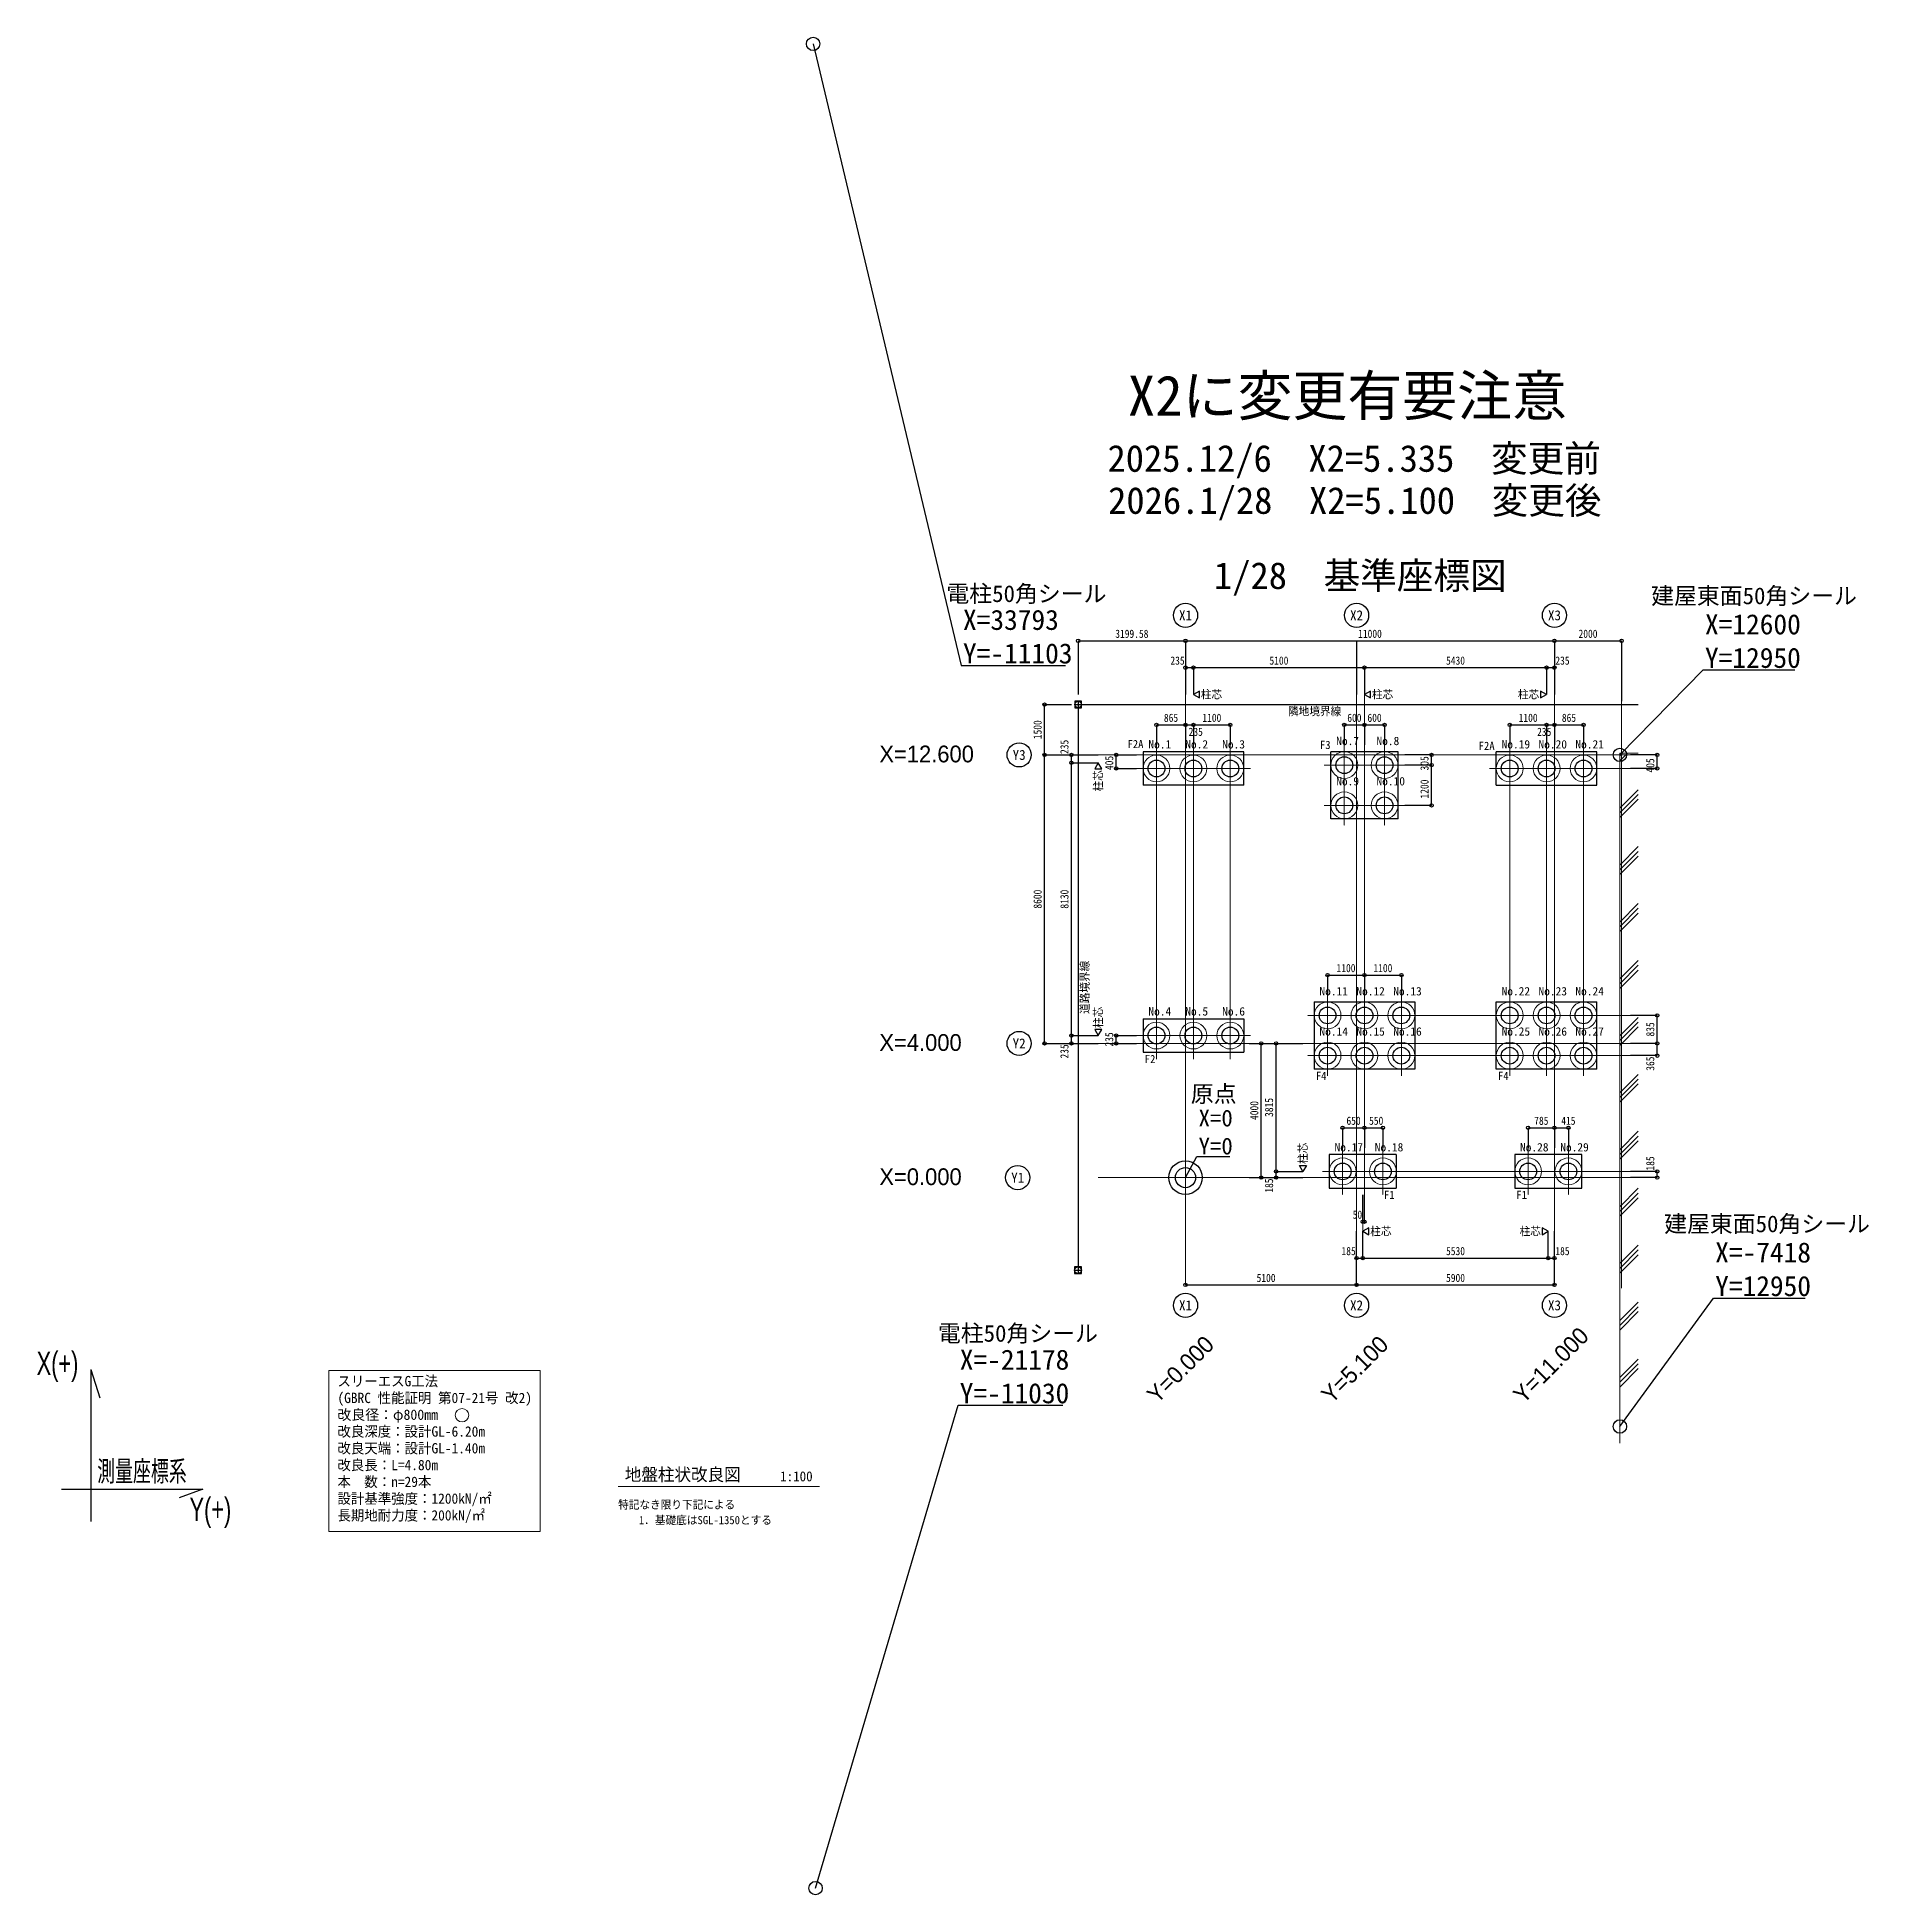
# Model space of a CAD drawing. Header units: millimetres. Extents: x -34236 to 20373, y -21378 to 33993.
import ezdxf
from ezdxf.enums import TextEntityAlignment as Align

# ---------------------------------------------------------------- set-up
doc = ezdxf.new("R2010")
doc.units = ezdxf.units.MM
doc.linetypes.add('CENTER', pattern=[12, 5, -0.8, 0.4, -0.8, 5])
for name, color, linetype in [('001', 1, 'Continuous'), ('002', 2, 'Continuous'), ('003', 3, 'Continuous'), ('004', 4, 'Continuous'), ('005', 5, 'Continuous'), ('1206基準点', 4, 'Continuous'), ('TL_杭頭精度', 3, 'Continuous'), ('杭芯拾い出し', 1, 'Continuous')]:
    doc.layers.add(name, color=color, linetype=linetype)
for name, color, linetype, lineweight in [('011', 7, 'Continuous', 9), ('016', 7, 'Continuous', 9), ('017', 7, 'Continuous', 9), ('018', 7, 'Continuous', 9), ('020', 7, 'Continuous', 9), ('042', 7, 'Continuous', 9), ('043', 7, 'Continuous', 9), ('087', 7, 'Continuous', 9), ('091', 7, 'Continuous', 9), ('191', 7, 'Continuous', 9), ('201', 7, 'Continuous', 9)]:
    doc.layers.add(name, color=color, linetype=linetype, lineweight=lineweight)
doc.styles.add('kawamura', font='extslim2.shx', dxfattribs={"width": 0.7, "bigfont": 'extfont2.shx'})
doc.styles.add('M-pro', font='HGRSMP.TTF')
doc.styles.add('MSゴシック', font='')
doc.styles.add('P11a', font='', dxfattribs={"width": 0.85})
doc.styles.add('P9', font='', dxfattribs={"width": 0.85})
doc.styles.add('P9(寸法)', font='', dxfattribs={"width": 0.85})
doc.styles.add('ＭＳ ゴシック', font='', dxfattribs={"width": 0.85})
doc.styles.get('MSゴシック').set_extended_font_data('MS Gothic')
doc.styles.get('P11a').set_extended_font_data('MS Gothic')
doc.styles.get('P9').set_extended_font_data('MS Gothic')
doc.styles.get('P9(寸法)').set_extended_font_data('MS Gothic')
doc.styles.get('ＭＳ ゴシック').set_extended_font_data('MS Gothic')
doc.dimstyles.new('DIM-A', dxfattribs={"dimscale": 50, "dimtxt": 2.5, "dimasz": 1, "dimexe": 0, "dimexo": 1, "dimgap": 1, "dimtad": 2, "dimdec": 0, "dimdsep": 46, "dimtxsty": 'MSゴシック', "dimblk": 'DOT', "dimcen": 0, "dimclrd": 256, "dimclre": 256, "dimclrt": 256, "dimaunit": 1, "dimadec": 3, "dimazin": 0, "dimtfac": 1, "dimtdec": 0, "dimtix": 1, "dimtmove": 2, "dimatfit": 3, "dimfxl": 1, "dimtolj": 1, "dimtzin": 0, "dimarcsym": 0})

# ---------------------------------------------------------------- blocks, each defined once
blk = doc.blocks.new('_Dot')
at = {"color": 0, "linetype": 'ByBlock', "lineweight": -2}
blk.add_line((-0.5, 0), (-1, 0), dxfattribs=at)
at = {"color": 0, "linetype": 'ByBlock', "const_width": 0.5}
blk.add_lwpolyline([(-0.25, 0, 1), (0.25, 0, 1)], format="xyb", close=True, dxfattribs=at)

msp = doc.modelspace()

# ---------------------------------------------------------------- linework, layer by layer
at = {"color": 0}
for radius in [500, 300]:
    msp.add_circle((0, 0), radius, dxfattribs=at)
at = {"layer": '001', "linetype": 'CENTER', "lineweight": 18}
for p, q in [((0, -3200), (0, 14400)), ((5100, 14400), (5100, -3200)), ((11000, 14400), (11000, -1600)), ((13000, -3300), (13000, 14200)), ((-2600, 12600), (13265, 12600)), ((13000, 12600), (13500, 12600)), ((-2600, 4000), (13265, 4000)), ((-2600, 0), (13265, 0))]:
    msp.add_line(p, q, dxfattribs=at)
at = {"layer": '001', "color": 8, "linetype": 'CENTER', "lineweight": 18}
msp.add_line((5335, 14400), (5335, -515), dxfattribs=at)
at = {"layer": '002', "color": 8, "linetype": 'CENTER', "lineweight": 9}
for p, q in [((-865, 12895), (-865, 3535)), ((235, 12895), (235, 3535)), ((1335, 12895), (1335, 3535)), ((4735, 10495), (4735, 12895)), ((5935, 10495), (5935, 12895)), ((9665, 12895), (9665, 3035)), ((10765, 12895), (10765, 3035)), ((11865, 12895), (11865, 3035)), ((-1465, 12195), (1935, 12195)), ((6535, 12295), (4135, 12295)), ((9065, 12195), (13265, 12195)), ((6535, 11095), (4135, 11095)), ((4235, 3035), (4235, 5435)), ((6435, 3035), (6435, 5435)), ((13265, 4835), (3635, 4835)), ((-1465, 4235), (1935, 4235)), ((13265, 3635), (3635, 3635)), ((4685, -515), (4685, 885)), ((5885, -515), (5885, 885)), ((10215, -515), (10215, 885)), ((11415, -515), (11415, 885)), ((4085, 185), (13265, 185)), ((5285, -1315), (5285, -1600))]:
    msp.add_line(p, q, dxfattribs=at)
at = {"layer": '003', "color": 8, "linetype": 'Continuous', "lineweight": 30}
for p, q in [((-3100, 14200), (-3300, 14200)), ((-3300, 14200), (-3300, 14000)), ((-3300, 14100), (-3100, 14100)), ((-3300, 14000), (-3100, 14000)), ((-3200, 14200), (-3200, 14000)), ((-3100, 14000), (-3100, 14200)), ((-3105, -2656), (-3305, -2656)), ((-3305, -2656), (-3305, -2856)), ((-3305, -2756), (-3105, -2756)), ((-3205, -2656), (-3205, -2856)), ((-3105, -2856), (-3105, -2656)), ((-3305, -2856), (-3105, -2856))]:
    msp.add_line(p, q, dxfattribs=at)
at = {"layer": '003', "color": 8, "linetype": 'CENTER', "lineweight": 30}
for p, q in [((-3200, 14000), (-3205, -2656)), ((-3100, 14100), (13500, 14100))]:
    msp.add_line(p, q, dxfattribs=at)
at = {"layer": '003', "color": 0, "linetype": 'Continuous', "lineweight": 30}
for centre in [(-3200, 14100), (-3205, -2756)]:
    msp.add_circle(centre, 100, dxfattribs=at)
at = {"layer": '004', "color": 8, "linetype": 'Continuous', "lineweight": 30}
for points in [[(415, 14504), (235, 14400), (415, 14296)], [(5515, 14504), (5335, 14400), (5515, 14296)], [(10585, 14504), (10585, 14296), (10765, 14400)], [(-2704, 12185), (-2496, 12185), (-2600, 12365)], [(-2704, 4415), (-2600, 4235), (-2496, 4415)], [(3604, 365), (3500, 185), (3396, 365)], [(5465, -1496), (5285, -1600), (5465, -1704)], [(10635, -1496), (10635, -1704), (10815, -1600)]]:
    msp.add_lwpolyline(points, close=True, dxfattribs=at)
at = {"layer": '016', "color": 0, "linetype": 'Continuous'}
msp.add_line((-16916, -9208), (-10916, -9208), dxfattribs=at)
at = {"layer": '017', "color": 0, "linetype": 'Continuous', "lineweight": 30}
for centre in [(0, 16760), (5100, 16760), (11000, 16760), (-4960, 12600), (-4960, 4000), (-5003, 0), (0, -3807), (5100, -3807), (11000, -3807)]:
    msp.add_circle(centre, 360, dxfattribs=at)
at = {"layer": '018', "color": 8, "linetype": 'Continuous', "lineweight": 30}
for centre in [(-3200, 16000), (0, 16000), (11000, 16000), (13000, 16000), (0, 15200), (235, 15200), (5335, 15200), (10765, 15200), (11000, 15200), (-4200, 14100), (-865, 13495), (0, 13495), (235, 13495), (1335, 13495), (4735, 13495), (5335, 13495), (5935, 13495), (9665, 13495), (10765, 13495), (11000, 13495), (11865, 13495), (-4200, 12600), (-3400, 12600), (-3400, 12365), (-2065, 12600), (-2065, 12195), (7335, 12600), (7335, 12295), (14065, 12600), (14065, 12195), (7335, 11095), (4235, 6035), (5335, 6035), (6435, 6035), (14065, 4835), (-4200, 4000), (-3400, 4235), (-3400, 4000), (-2065, 4235), (-2065, 4000), (2260, 4000), (2700, 4000), (14065, 4000), (14065, 3635), (4685, 1485), (5335, 1485), (5885, 1485), (10215, 1485), (11000, 1485), (11415, 1485), (2260, 0), (2700, 185), (2700, 0), (14065, 185), (14065, 0), (5285, -1315), (5335, -1315), (5100, -2400), (5285, -2400), (10815, -2400), (11000, -2400), (0, -3200), (5100, -3200), (11000, -3200)]:
    msp.add_circle(centre, 50, dxfattribs=at)
at = {"layer": '020', "color": 8, "linetype": 'Continuous', "lineweight": 30}
for p, q in [((-3200, 16000), (-3200, 14400)), ((-3200, 16000), (0, 16000)), ((0, 16000), (11000, 16000)), ((11000, 16000), (13000, 16000)), ((13000, 16000), (13000, 14200)), ((0, 15200), (235, 15200)), ((235, 15200), (235, 14400)), ((235, 15200), (5335, 15200)), ((5335, 15200), (5335, 14400)), ((5335, 15200), (10765, 15200)), ((10765, 15200), (10765, 14400)), ((10765, 15200), (11000, 15200)), ((-4200, 14100), (-3400, 14100)), ((-4200, 12600), (-4200, 14100)), ((-865, 13495), (-865, 12895)), ((-865, 13495), (0, 13495)), ((0, 13495), (0, 12895)), ((0, 13495), (235, 13495)), ((235, 13495), (235, 12895)), ((235, 13495), (1335, 13495)), ((1335, 13495), (1335, 12895)), ((4735, 13495), (4735, 12895)), ((4735, 13495), (5335, 13495)), ((5335, 13495), (5335, 12895)), ((5335, 13495), (5935, 13495)), ((5935, 13495), (5935, 12895)), ((9665, 13495), (9665, 12895)), ((9665, 13495), (10765, 13495)), ((10765, 13495), (10765, 12895)), ((10765, 13495), (11000, 13495)), ((11000, 13495), (11000, 12895)), ((11000, 13495), (11865, 13495)), ((11865, 13495), (11865, 12895)), ((-4200, 12600), (-2600, 12600)), ((-4200, 4000), (-4200, 12600)), ((-3400, 12600), (-2600, 12600)), ((-3400, 12365), (-3400, 12600)), ((-3400, 12365), (-2600, 12365)), ((-3400, 4235), (-3400, 12365)), ((-2065, 12600), (-1465, 12600)), ((-2065, 12195), (-2065, 12600)), ((-2065, 12195), (-1465, 12195)), ((7335, 12600), (6535, 12600)), ((7335, 12295), (6535, 12295)), ((7335, 12295), (7335, 12600)), ((7335, 11095), (7335, 12295)), ((14065, 12600), (13265, 12600)), ((14065, 12195), (13265, 12195)), ((14065, 12195), (14065, 12600)), ((7335, 11095), (6535, 11095)), ((4235, 6035), (4235, 5435)), ((4235, 6035), (5335, 6035)), ((5335, 6035), (5335, 5435)), ((5335, 6035), (6435, 6035)), ((6435, 6035), (6435, 5435)), ((14065, 4835), (13265, 4835)), ((14065, 4000), (14065, 4835)), ((-4200, 4000), (-2600, 4000)), ((-3400, 4235), (-2600, 4235)), ((-3400, 4000), (-3400, 4235)), ((-3400, 4000), (-2600, 4000)), ((-2065, 4235), (-1465, 4235)), ((-2065, 4000), (-2065, 4235)), ((-2065, 4000), (-1465, 4000)), ((1900, 4000), (3500, 4000)), ((2260, 0), (2260, 4000)), ((2700, 4000), (3500, 4000)), ((2700, 185), (2700, 4000)), ((14065, 4000), (13265, 4000)), ((14065, 3635), (14065, 4000)), ((14065, 3635), (13265, 3635)), ((4685, 1485), (4685, 885)), ((4685, 1485), (5335, 1485)), ((5335, 1485), (5335, 885)), ((5335, 1485), (5885, 1485)), ((5885, 1485), (5885, 885)), ((10215, 1485), (10215, 885)), ((10215, 1485), (11000, 1485)), ((11000, 1485), (11000, 885)), ((11000, 1485), (11415, 1485)), ((11415, 1485), (11415, 885)), ((1900, 0), (3500, 0)), ((2700, 185), (3500, 185)), ((2700, 0), (2700, 185)), ((2700, 0), (3500, 0)), ((14065, 185), (13265, 185)), ((14065, 0), (13265, 0)), ((14065, 0), (14065, 185)), ((5285, -1315), (5285, -515)), ((5335, -1315), (5335, -515)), ((5100, -3200), (5100, -1600)), ((5100, -2400), (5100, -1600)), ((5285, -1315), (5335, -1315)), ((5285, -2400), (5285, -1600)), ((10815, -2400), (10815, -1600)), ((5100, -2400), (5285, -2400)), ((5285, -2400), (10815, -2400)), ((10815, -2400), (11000, -2400)), ((0, -3200), (5100, -3200)), ((5100, -3200), (11000, -3200))]:
    msp.add_line(p, q, dxfattribs=at)
at = {"layer": '020', "color": 1, "linetype": 'Continuous', "lineweight": 30}
for p, q in [((0, 16000), (0, 14400)), ((5100, 16000), (5100, 14400)), ((11000, 16000), (11000, 14400)), ((0, 15200), (0, 14400)), ((11000, 15200), (11000, 14400)), ((11000, -3200), (11000, -1600)), ((11000, -2400), (11000, -1600))]:
    msp.add_line(p, q, dxfattribs=at)
at = {"layer": '042', "color": 0, "linetype": 'Continuous'}
for p, q in [((-25539, -5751), (-25539, -10551)), ((-19239, -5751), (-25539, -5751)), ((-19239, -10551), (-19239, -5751)), ((-25539, -10551), (-19239, -10551))]:
    msp.add_line(p, q, dxfattribs=at)
at = {"layer": '043', "color": 0, "linetype": 'Continuous'}
msp.add_circle((-21569, -7082), 200, dxfattribs=at)
at = {"layer": '087', "color": 8, "linetype": 'Continuous'}
for centre in [(-865, 12195), (235, 12195), (1335, 12195), (4735, 12295), (5935, 12295), (9665, 12195), (10765, 12195), (11865, 12195), (4735, 11095), (5935, 11095), (4235, 4835), (5335, 4835), (6435, 4835), (9665, 4835), (10765, 4835), (11865, 4835), (-865, 4235), (235, 4235), (1335, 4235), (4235, 3635), (5335, 3635), (6435, 3635), (9665, 3635), (10765, 3635), (11865, 3635), (4685, 185), (5885, 185), (10215, 185), (11415, 185)]:
    msp.add_circle(centre, 400, dxfattribs=at)
at = {"layer": '091', "color": 8, "linetype": 'Continuous', "lineweight": 30}
for p, q in [((-1265, 12695), (-1265, 11695)), ((1735, 12695), (-1265, 12695)), ((1735, 11695), (1735, 12695)), ((4335, 10695), (4335, 12695)), ((6335, 12695), (4335, 12695)), ((6335, 10695), (6335, 12695)), ((9265, 11695), (9265, 12695)), ((12265, 12695), (9265, 12695)), ((12265, 11695), (12265, 12695)), ((1735, 11695), (-1265, 11695)), ((9265, 11695), (12265, 11695)), ((6335, 10695), (4335, 10695)), ((3835, 5235), (3835, 3235)), ((3835, 5235), (6835, 5235)), ((6835, 5235), (6835, 3235)), ((9265, 3235), (9265, 5235)), ((9265, 5235), (12265, 5235)), ((12265, 3235), (12265, 5235)), ((-1265, 4735), (-1265, 3735)), ((-1265, 4735), (1735, 4735)), ((1735, 4735), (1735, 3735)), ((-1265, 3735), (1735, 3735)), ((6835, 3235), (3835, 3235)), ((12265, 3235), (9265, 3235)), ((4285, 685), (4285, -315)), ((6285, 685), (4285, 685)), ((6285, 685), (6285, -315)), ((11815, 685), (9815, 685)), ((9815, 685), (9815, -315)), ((11815, -315), (11815, 685)), ((4285, -315), (6285, -315)), ((9815, -315), (11815, -315))]:
    msp.add_line(p, q, dxfattribs=at)
at = {"layer": '1206基準点'}
for centre in [(-11103, 33793), (12950, 12600), (12950, -7418), (-11030, -21178)]:
    msp.add_circle(centre, 200, dxfattribs=at)
at = {"layer": '201', "color": 8, "linetype": 'Continuous', "lineweight": 9}
for p, q in [((12960, 12650), (12950, 12640)), ((12950, 12426), (13174, 12650)), ((12950, 12568), (13032, 12650)), ((12950, 12640), (12950, -7918)), ((12960, 12650), (13500, 12650)), ((12950, 11012), (13500, 11562)), ((12950, 10871), (13500, 11421)), ((12950, 10729), (13500, 11279)), ((12950, 9315), (13500, 9865)), ((12950, 9174), (13500, 9724)), ((12950, 9032), (13500, 9582)), ((12950, 7618), (13500, 8168)), ((12950, 7477), (13500, 8027)), ((12950, 7335), (13500, 7885)), ((12950, 5921), (13500, 6471)), ((12950, 5780), (13500, 6330)), ((12950, 5638), (13500, 6188)), ((12950, 4224), (13500, 4774)), ((12950, 4083), (13500, 4633)), ((12950, 3941), (13500, 4491)), ((12950, 2527), (13500, 3077)), ((12950, 2386), (13500, 2936)), ((12950, 2244), (13500, 2794)), ((12950, 830), (13500, 1380)), ((12950, 688), (13500, 1238)), ((12950, 547), (13500, 1097)), ((12950, -867), (13500, -317)), ((12950, -1009), (13500, -459)), ((12950, -1150), (13500, -600)), ((12950, -2564), (13500, -2014)), ((12950, -2706), (13500, -2156)), ((12950, -2847), (13500, -2297)), ((12950, -4261), (13500, -3711)), ((12950, -4403), (13500, -3853)), ((12950, -4544), (13500, -3994)), ((12950, -5958), (13500, -5408)), ((12950, -6100), (13500, -5550)), ((12950, -6241), (13500, -5691))]:
    msp.add_line(p, q, dxfattribs=at)
at = {"layer": 'TL_杭頭精度', "color": 7}
for p, q in [((-32637, -5718), (-32637, -10253)), ((-32637, -5718), (-32363, -6559)), ((-33508, -9282), (-29292, -9282)), ((-29292, -9282), (-30001, -9543))]:
    msp.add_line(p, q, dxfattribs=at)
at = {"layer": '杭芯拾い出し', "color": 8}
for centre in [(-865, 12195), (235, 12195), (1335, 12195), (4735, 12295), (5935, 12295), (9665, 12195), (10765, 12195), (11865, 12195), (4735, 11095), (5935, 11095), (4235, 4835), (5335, 4835), (6435, 4835), (9665, 4835), (10765, 4835), (11865, 4835), (-865, 4235), (235, 4235), (1335, 4235), (4235, 3635), (5335, 3635), (6435, 3635), (9665, 3635), (10765, 3635), (11865, 3635), (4685, 185), (5885, 185), (10215, 185), (11415, 185)]:
    msp.add_circle(centre, 250, dxfattribs=at)

# ---------------------------------------------------------------- texts
at = {"style": 'MSゴシック'}
for s, height, p in [('X2に変更有要注意', 1200, (-1719, 23308)), ('2025.12/6\u3000X2=5.335\u3000変更前', 800, (-2326, 21438)), ('2026.1/28\u3000X2=5.100\u3000変更後', 800, (-2307, 20184)), ('1/28\u3000基準座標図', 800, (849, 17944)), ('電柱50角シール', 500, (-7129, 17406)), ('建屋東面50角シール', 500, (13881, 17342)), ('建屋東面50角シール', 500, (14269, -1377)), ('電柱50角シール', 500, (-7382, -4641))]:
    msp.add_text(s, height=height, dxfattribs=at).set_placement(p, align=Align.MIDDLE_LEFT)
at = {"style": 'M-pro'}
for s, p in [('X=12.600', (-9127, 12377)), ('X=4.000', (-9127, 3777)), ('原点', (159, 2249)), ('X=0.000', (-9127, -223))]:
    msp.add_text(s, height=500, dxfattribs=at).set_placement(p)
for s, p in [('Y=0.000', (-843, -6760)), ('Y=5.100', (4356, -6760)), ('Y=11.000', (10071, -6760))]:
    msp.add_text(s, height=500, rotation=45, dxfattribs=at).set_placement(p)
at = {"insert": (389, 683), "char_height": 500, "attachment_point": 7, "style": 'MSゴシック'}
msp.add_mtext('\\A1;X=0\\PY=0', dxfattribs=at)
at = {"layer": '003', "color": 8, "linetype": 'CENTER', "lineweight": 30, "style": 'P9(寸法)', "width": 1.000391}
msp.add_text('隣地境界線', height=244.2, dxfattribs=at).set_placement((3056, 13778), (4644, 13778), align=Align.FIT)
msp.add_text('道路境界線', height=244.2, rotation=90, dxfattribs=at).set_placement((-2880, 4878), (-2880, 6466), align=Align.FIT)
at = {"layer": '005', "color": 8, "linetype": 'Continuous', "lineweight": 30, "width": 1.000391}
for style, p, p2 in [('P9', (456, 14278), (1091, 14278)), ('P9', (5556, 14278), (6191, 14278)), ('P9', (9909, 14278), (10544, 14278)), ('ＭＳ ゴシック', (5506, -1722), (6141, -1722)), ('ＭＳ ゴシック', (9959, -1722), (10594, -1722))]:
    msp.add_text('柱芯', height=244.2, dxfattribs=dict(at, style=style)).set_placement(p, p2, align=Align.FIT)
for style, p, p2 in [('P9', (-2478, 11509), (-2478, 12144)), ('P9', (-2478, 4456), (-2478, 5091)), ('ＭＳ ゴシック', (3622, 406), (3622, 1041))]:
    msp.add_text('柱芯', height=244.2, rotation=90, dxfattribs=dict(at, style=style)).set_placement(p, p2, align=Align.FIT)
at = {"layer": '011', "color": 0, "linetype": 'Continuous', "width": 1.000391}
for s, style, p, p2 in [('特記なき限り下記による', 'P11a', (-16916, -9870), (-13424, -9870)), (' 1．基礎底はSGL-1350とする', 'ＭＳ ゴシック', (-16456, -10330), (-12329, -10330))]:
    msp.add_text(s, height=244.23, dxfattribs=dict(at, style=style)).set_placement(p, p2, align=Align.FIT)
at = {"layer": '016', "color": 0, "linetype": 'Continuous', "width": 1.000391}
for s, height, style, p, p2 in [('地盤柱状改良図', 379.6, 'ＭＳ ゴシック', (-16716, -9038), (-13262, -9038)), ('1:100', 298.5, 'P11a', (-12086, -9053), (-11116, -9053))]:
    msp.add_text(s, height=height, dxfattribs=dict(at, style=style)).set_placement(p, p2, align=Align.FIT)
at = {"layer": '017', "color": 0, "linetype": 'Continuous', "lineweight": 30, "style": 'ＭＳ ゴシック', "width": 1.000391}
for s, p, p2 in [('X1', (-194, 16611), (194, 16611)), ('X2', (4906, 16611), (5294, 16611)), ('X3', (10806, 16611), (11194, 16611)), ('Y3', (-5154, 12451), (-4766, 12451)), ('Y2', (-5154, 3851), (-4766, 3851)), ('Y1', (-5197, -149), (-4808, -149)), ('X1', (-194, -3956), (194, -3956)), ('X2', (4906, -3956), (5294, -3956)), ('X3', (10806, -3956), (11194, -3956))]:
    msp.add_text(s, height=298.5, dxfattribs=at).set_placement(p, p2, align=Align.FIT)
at = {"layer": '020', "color": 8, "linetype": 'Continuous', "lineweight": 30, "attachment_point": 5, "style": 'ＭＳ ゴシック'}
for s, insert, char_height in [('\\A1;3199.58', (-1600, 16209), 244.23), ('\\A1;11000', (5500, 16209), 244.2), ('\\A1;2000', (12000, 16209), 244.2), ('\\A1;235', (-238, 15409), 244.2), ('\\A1;5100', (2785, 15409), 244.2), ('\\A1;5430', (8050, 15409), 244.2), ('\\A1;235', (11238, 15409), 244.2), ('\\A1;865', (-432, 13704), 244.2), ('\\A1;235', (305, 13286), 244.2), ('\\A1;1100', (785, 13704), 244.2), ('\\A1;600', (5035, 13704), 244.2), ('\\A1;600', (5635, 13704), 244.2), ('\\A1;1100', (10215, 13704), 244.2), ('\\A1;235', (10695, 13286), 244.2), ('\\A1;865', (11432, 13704), 244.2), ('\\A1;1100', (4785, 6244), 244.2), ('\\A1;1100', (5885, 6244), 244.2), ('\\A1;650', (5010, 1694), 244.2), ('\\A1;550', (5685, 1694), 244.2), ('\\A1;785', (10608, 1694), 244.2), ('\\A1;415', (11415, 1694), 244.2), ('\\A1;50', (5126, -1106), 244.2), ('\\A1;185', (4862, -2191), 244.2), ('\\A1;5530', (8050, -2191), 244.2), ('\\A1;185', (11238, -2191), 244.2), ('\\A1;5100', (2402, -2991), 244.2), ('\\A1;5900', (8050, -2991), 244.2)]:
    msp.add_mtext(s, dxfattribs=dict(at, insert=insert, char_height=char_height))
at = {"layer": '020', "color": 8, "linetype": 'Continuous', "lineweight": 30, "char_height": 244.2, "attachment_point": 5, "rotation": 90, "style": 'ＭＳ ゴシック'}
for s, insert in [('\\A1;1500', (-4409, 13350)), ('\\A1;235', (-3609, 12838)), ('\\A1;405', (-2274, 12360)), ('\\A1;305', (7126, 12348)), ('\\A1;405', (13856, 12285)), ('\\A1;1200', (7126, 11582)), ('\\A1;8600', (-4409, 8300)), ('\\A1;8130', (-3609, 8300)), ('\\A1;835', (13856, 4418)), ('\\A1;235', (-3609, 3762)), ('\\A1;235', (-2274, 4118)), ('\\A1;365', (13856, 3397)), ('\\A1;4000', (2051, 2000)), ('\\A1;3815', (2491, 2092)), ('\\A1;185', (13856, 423)), ('\\A1;185', (2491, -238))]:
    msp.add_mtext(s, dxfattribs=dict(at, insert=insert))
at = {"layer": '042', "color": 0, "linetype": 'Continuous', "style": 'ＭＳ ゴシック', "width": 1.000391}
for s, height, p, p2 in [('スリーエスG工法', 307.7, (-25283, -6220), (-22283, -6220)), ('(GBRC 性能証明 第07-21号 改2)', 307.69, (-25283, -6720), (-19483, -6720)), ('改良径：φ800mm', 307.7, (-25283, -7220), (-22283, -7220)), ('改良深度：設計GL-6.20m', 307.69, (-25283, -7720), (-20883, -7720)), ('改良天端：設計GL-1.40m', 307.69, (-25283, -8220), (-20883, -8220)), ('改良長：L=4.80m', 307.69, (-25283, -8720), (-22283, -8720)), ('本\u3000数：n=29本', 307.7, (-25283, -9220), (-22483, -9220)), ('設計基準強度：1200kN/㎡', 307.69, (-25283, -9720), (-20683, -9720)), ('長期地耐力度：200kN/㎡', 307.69, (-25283, -10220), (-20883, -10220))]:
    msp.add_text(s, height=height, dxfattribs=at).set_placement(p, p2, align=Align.FIT)
at = {"layer": '1206基準点', "char_height": 600, "attachment_point": 7, "style": 'MSゴシック'}
for s, insert in [('\\A1;X=33793\\PY=-11103', (-6634, 15315)), ('\\A1;X=12600\\PY=12950', (15487, 15183)), ('\\A1;X=-7418\\PY=12950', (15791, -3540)), ('\\A1;X=-21178\\PY=-11030', (-6730, -6736))]:
    msp.add_mtext(s, dxfattribs=dict(at, insert=insert))
at = {"layer": '191', "color": 8, "linetype": 'Continuous', "lineweight": 30, "width": 1.000391}
for s, style, p, p2 in [('F2A', 'ＭＳ ゴシック', (-1730, 12801), (-1254, 12801)), ('F3', 'ＭＳ ゴシック', (4008, 12775), (4325, 12775)), ('F2A', 'ＭＳ ゴシック', (8739, 12748), (9216, 12748)), ('F2', 'ＭＳ ゴシック', (-1215, 3413), (-898, 3413)), ('F4', 'ＭＳ ゴシック', (3885, 2913), (4202, 2913)), ('F4', 'ＭＳ ゴシック', (9315, 2913), (9632, 2913)), ('F1', 'P9(寸法)', (5918, -637), (6235, -637)), ('F1', 'P9(寸法)', (9865, -637), (10182, -637))]:
    msp.add_text(s, height=244.2, dxfattribs=dict(at, style=style)).set_placement(p, p2, align=Align.FIT)
at = {"layer": 'TL_杭頭精度', "color": 7, "style": 'kawamura', "width": 0.7}
for s, p in [('X(+)', (-34251, -5881)), ('測量座標系', (-32446, -9119)), ('Y(+)', (-29693, -10231))]:
    msp.add_text(s, height=693.3, dxfattribs=at).set_placement(p)
at = {"layer": '杭芯拾い出し', "color": 8, "style": 'MSゴシック'}
for s, p in [('No.1', (-1107, 12716)), ('No.2', (-7, 12716)), ('No.3', (1093, 12716)), ('No.7', (4493, 12816)), ('No.8', (5693, 12816)), ('No.19', (9423, 12716)), ('No.20', (10523, 12716)), ('No.21', (11623, 12716)), ('No.9', (4493, 11616)), ('No.10', (5693, 11616)), ('No.11', (3993, 5356)), ('No.12', (5093, 5356)), ('No.13', (6193, 5356)), ('No.22', (9423, 5356)), ('No.23', (10523, 5356)), ('No.24', (11623, 5356)), ('No.4', (-1107, 4756)), ('No.5', (-7, 4756)), ('No.6', (1093, 4756)), ('No.14', (3993, 4156)), ('No.15', (5093, 4156)), ('No.16', (6193, 4156)), ('No.25', (9423, 4156)), ('No.26', (10523, 4156)), ('No.27', (11623, 4156)), ('No.17', (4443, 706)), ('No.18', (5643, 706)), ('No.28', (9973, 706)), ('No.29', (11173, 706))]:
    msp.add_text(s, height=250, dxfattribs=at).set_placement(p, align=Align.BOTTOM_LEFT)

# ---------------------------------------------------------------- leaders
at = {"annotation_type": 0, "has_hookline": 1, "hookline_direction": 0, "text_width": 937}
msp.add_leader([(0, 0), (338, 633), (339, 633)], dimstyle='DIM-A', dxfattribs=at)
at = {"layer": '1206基準点', "annotation_type": 0, "has_hookline": 1, "hookline_direction": 0}
for points, text_width in [([(-11103, 33793), (-6685, 15265), (-6684, 15265)], 3058), ([(12950, 12600), (15436, 15133), (15437, 15133)], 2683), ([(12950, -7418), (15740, -3590), (15741, -3590)], 2683), ([(-11030, -21178), (-6781, -6786), (-6780, -6786)], 3073)]:
    msp.add_leader(points, dimstyle='DIM-A', dxfattribs=dict(at, text_width=text_width))

doc.saveas('drawing.dxf')
